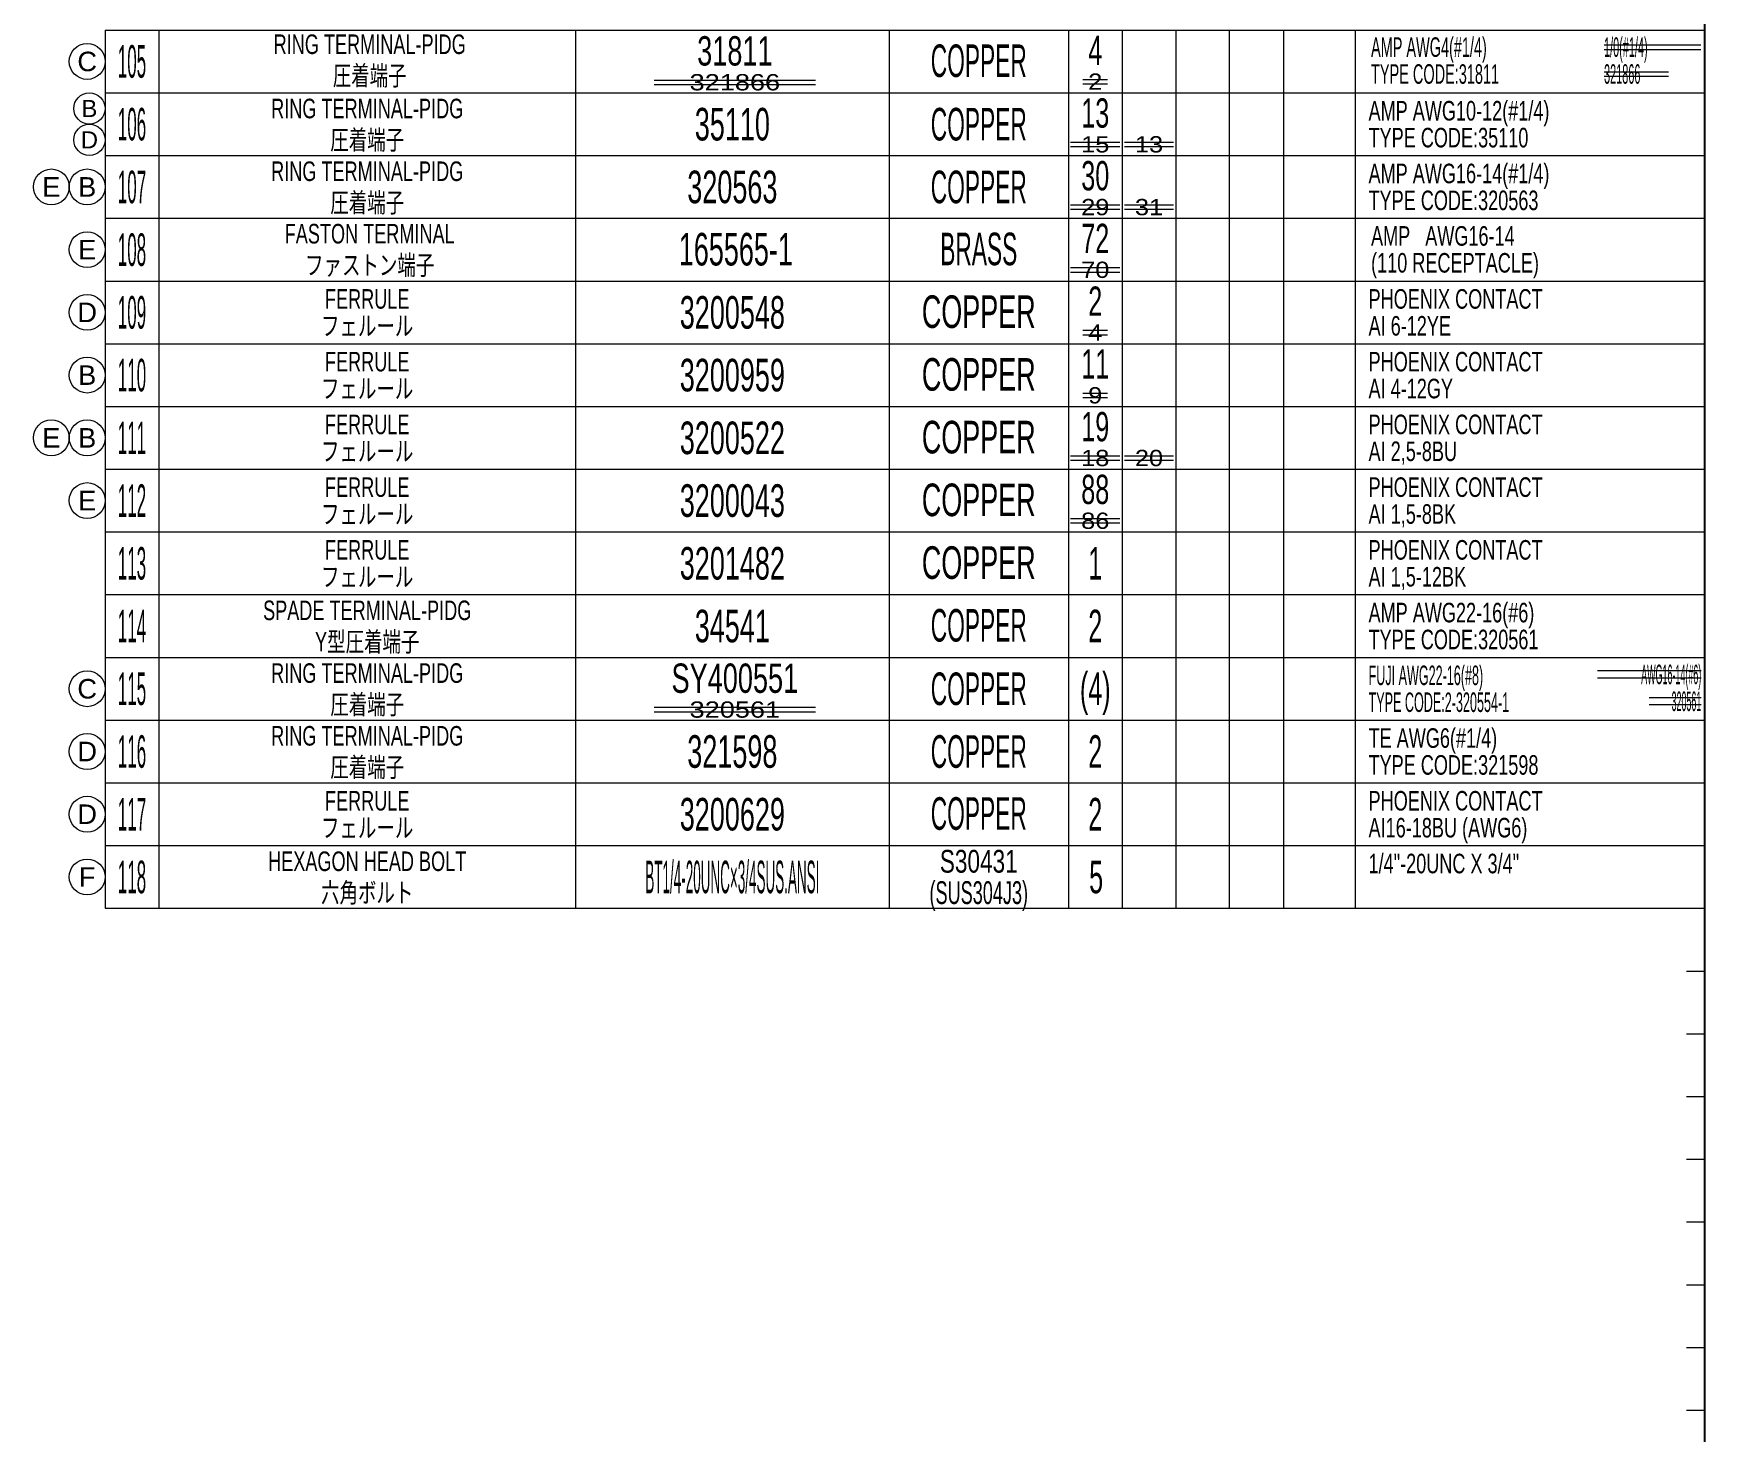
# Model space of a CAD drawing. Header units: millimetres. Extents: x 10 to 832, y 7 to 590.
# Drawn here: x 645 to 831.5, y 284.5 to 440.6 of the extents above; entities that cross this region are included whole.
import ezdxf
from ezdxf.enums import TextEntityAlignment as Align

# ---------------------------------------------------------------- set-up
doc = ezdxf.new("R2010")
doc.units = ezdxf.units.MM
for name, color, linetype in [('GR1_05', 7, 'Continuous'), ('図面枠B6M', 7, 'Continuous'), ('表題、部品表_02', 7, 'Continuous'), ('表題、部品表_03', 7, 'Continuous')]:
    doc.layers.add(name, color=color, linetype=linetype)
doc.styles.add('HG丸ｺﾞｼｯｸM-PRO', font='')
doc.styles.get('HG丸ｺﾞｼｯｸM-PRO').set_extended_font_data('HG丸ｺﾞｼｯｸM-PRO')

# ---------------------------------------------------------------- blocks, each defined once
blk = doc.blocks.new('BLKF023')
at = {"layer": '図面枠B6M', "color": 2, "linetype": 'Continuous', "lineweight": 25}
blk.add_line((831.5, 584), (831.5, 15), dxfattribs=at)
at = {"layer": '図面枠B6M', "color": 4, "linetype": 'Continuous', "lineweight": 13}
for p, q in [((829.5, 434), (831.5, 434)), ((829.5, 427), (831.5, 427)), ((829.5, 420), (831.5, 420)), ((829.5, 413), (831.5, 413)), ((829.5, 406), (831.5, 406)), ((829.5, 399), (831.5, 399)), ((829.5, 392), (831.5, 392)), ((829.5, 385), (831.5, 385)), ((829.5, 378), (831.5, 378)), ((829.5, 371), (831.5, 371)), ((829.5, 364), (831.5, 364)), ((829.5, 357), (831.5, 357)), ((829.5, 350), (831.5, 350)), ((829.5, 343), (831.5, 343)), ((829.5, 336), (831.5, 336)), ((829.5, 329), (831.5, 329)), ((829.5, 322), (831.5, 322)), ((829.5, 315), (831.5, 315)), ((829.5, 308), (831.5, 308)), ((829.5, 301), (831.5, 301)), ((829.5, 294), (831.5, 294)), ((829.5, 287), (831.5, 287))]:
    blk.add_line(p, q, dxfattribs=at)
blk = doc.blocks.new('BLKF155')
at = {"layer": '表題、部品表_02', "color": 4, "linetype": 'Continuous', "lineweight": 13}
for p, q in [((653, 441), (653, 434)), ((653, 441), (831.5, 441)), ((659, 441), (659, 434)), ((705.5, 441), (705.5, 434)), ((740.5, 441), (740.5, 434)), ((760.5, 441), (760.5, 434)), ((766.5, 441), (766.5, 434)), ((772.5, 441), (772.5, 434)), ((778.5, 434), (778.5, 441)), ((784.5, 441), (784.5, 434)), ((792.5, 441), (792.5, 434)), ((831.5, 441), (831.5, 434)), ((653, 434), (831.5, 434))]:
    blk.add_line(p, q, dxfattribs=at)
blk = doc.blocks.new('BLKF157')
at = {"layer": '表題、部品表_02', "color": 4, "linetype": 'Continuous', "lineweight": 13}
for p, q in [((653, 434), (653, 427)), ((653, 434), (831.5, 434)), ((659, 434), (659, 427)), ((705.5, 434), (705.5, 427)), ((740.5, 434), (740.5, 427)), ((760.5, 434), (760.5, 427)), ((766.5, 434), (766.5, 427)), ((772.5, 434), (772.5, 427)), ((778.5, 427), (778.5, 434)), ((784.5, 434), (784.5, 427)), ((792.5, 434), (792.5, 427)), ((831.5, 434), (831.5, 427)), ((653, 427), (831.5, 427))]:
    blk.add_line(p, q, dxfattribs=at)
blk = doc.blocks.new('BLKF159')
at = {"layer": '表題、部品表_02', "color": 4, "linetype": 'Continuous', "lineweight": 13}
for p, q in [((653, 427), (653, 420)), ((653, 427), (831.5, 427)), ((659, 427), (659, 420)), ((705.5, 427), (705.5, 420)), ((740.5, 427), (740.5, 420)), ((760.5, 427), (760.5, 420)), ((766.5, 427), (766.5, 420)), ((772.5, 427), (772.5, 420)), ((778.5, 420), (778.5, 427)), ((784.5, 427), (784.5, 420)), ((792.5, 427), (792.5, 420)), ((831.5, 427), (831.5, 420)), ((653, 420), (831.5, 420))]:
    blk.add_line(p, q, dxfattribs=at)
blk = doc.blocks.new('BLKF161')
at = {"layer": '表題、部品表_02', "color": 4, "linetype": 'Continuous', "lineweight": 13}
for p, q in [((653, 420), (653, 413)), ((653, 420), (831.5, 420)), ((659, 420), (659, 413)), ((705.5, 420), (705.5, 413)), ((740.5, 420), (740.5, 413)), ((760.5, 420), (760.5, 413)), ((766.5, 420), (766.5, 413)), ((772.5, 420), (772.5, 413)), ((778.5, 413), (778.5, 420)), ((784.5, 420), (784.5, 413)), ((792.5, 420), (792.5, 413)), ((831.5, 420), (831.5, 413)), ((653, 413), (831.5, 413))]:
    blk.add_line(p, q, dxfattribs=at)
blk = doc.blocks.new('BLKF163')
at = {"layer": '表題、部品表_02', "color": 4, "linetype": 'Continuous', "lineweight": 13}
for p, q in [((653, 413), (653, 406)), ((653, 413), (831.5, 413)), ((659, 413), (659, 406)), ((705.5, 413), (705.5, 406)), ((740.5, 413), (740.5, 406)), ((760.5, 413), (760.5, 406)), ((766.5, 413), (766.5, 406)), ((772.5, 413), (772.5, 406)), ((778.5, 406), (778.5, 413)), ((784.5, 413), (784.5, 406)), ((792.5, 413), (792.5, 406)), ((831.5, 413), (831.5, 406)), ((653, 406), (831.5, 406))]:
    blk.add_line(p, q, dxfattribs=at)
blk = doc.blocks.new('BLKF165')
at = {"layer": '表題、部品表_02', "color": 4, "linetype": 'Continuous', "lineweight": 13}
for p, q in [((653, 406), (653, 399)), ((653, 406), (831.5, 406)), ((659, 406), (659, 399)), ((705.5, 406), (705.5, 399)), ((740.5, 406), (740.5, 399)), ((760.5, 406), (760.5, 399)), ((766.5, 406), (766.5, 399)), ((772.5, 406), (772.5, 399)), ((778.5, 399), (778.5, 406)), ((784.5, 406), (784.5, 399)), ((792.5, 406), (792.5, 399)), ((831.5, 406), (831.5, 399)), ((653, 399), (831.5, 399))]:
    blk.add_line(p, q, dxfattribs=at)
blk = doc.blocks.new('BLKF167')
at = {"layer": '表題、部品表_02', "color": 4, "linetype": 'Continuous', "lineweight": 13}
for p, q in [((653, 399), (653, 392)), ((653, 399), (831.5, 399)), ((659, 399), (659, 392)), ((705.5, 399), (705.5, 392)), ((740.5, 399), (740.5, 392)), ((760.5, 399), (760.5, 392)), ((766.5, 399), (766.5, 392)), ((772.5, 399), (772.5, 392)), ((778.5, 392), (778.5, 399)), ((784.5, 399), (784.5, 392)), ((792.5, 399), (792.5, 392)), ((831.5, 399), (831.5, 392)), ((653, 392), (831.5, 392))]:
    blk.add_line(p, q, dxfattribs=at)
blk = doc.blocks.new('BLKF169')
at = {"layer": '表題、部品表_02', "color": 4, "linetype": 'Continuous', "lineweight": 13}
for p, q in [((653, 392), (653, 385)), ((653, 392), (831.5, 392)), ((659, 392), (659, 385)), ((705.5, 392), (705.5, 385)), ((740.5, 392), (740.5, 385)), ((760.5, 392), (760.5, 385)), ((766.5, 392), (766.5, 385)), ((772.5, 392), (772.5, 385)), ((778.5, 385), (778.5, 392)), ((784.5, 392), (784.5, 385)), ((792.5, 392), (792.5, 385)), ((831.5, 392), (831.5, 385)), ((653, 385), (831.5, 385))]:
    blk.add_line(p, q, dxfattribs=at)
blk = doc.blocks.new('BLKF171')
at = {"layer": '表題、部品表_02', "color": 4, "linetype": 'Continuous', "lineweight": 13}
for p, q in [((653, 385), (653, 378)), ((653, 385), (831.5, 385)), ((659, 385), (659, 378)), ((705.5, 385), (705.5, 378)), ((740.5, 385), (740.5, 378)), ((760.5, 385), (760.5, 378)), ((766.5, 385), (766.5, 378)), ((772.5, 385), (772.5, 378)), ((778.5, 378), (778.5, 385)), ((784.5, 385), (784.5, 378)), ((792.5, 385), (792.5, 378)), ((831.5, 385), (831.5, 378)), ((653, 378), (831.5, 378))]:
    blk.add_line(p, q, dxfattribs=at)
blk = doc.blocks.new('BLKF173')
at = {"layer": '表題、部品表_02', "color": 4, "linetype": 'Continuous', "lineweight": 13}
for p, q in [((653, 378), (653, 371)), ((653, 378), (831.5, 378)), ((659, 378), (659, 371)), ((705.5, 378), (705.5, 371)), ((740.5, 378), (740.5, 371)), ((760.5, 378), (760.5, 371)), ((766.5, 378), (766.5, 371)), ((772.5, 378), (772.5, 371)), ((778.5, 371), (778.5, 378)), ((784.5, 378), (784.5, 371)), ((792.5, 378), (792.5, 371)), ((831.5, 378), (831.5, 371)), ((653, 371), (831.5, 371))]:
    blk.add_line(p, q, dxfattribs=at)
blk = doc.blocks.new('BLKF175')
at = {"layer": '表題、部品表_02', "color": 4, "linetype": 'Continuous', "lineweight": 13}
for p, q in [((653, 371), (653, 364)), ((653, 371), (831.5, 371)), ((659, 371), (659, 364)), ((705.5, 371), (705.5, 364)), ((740.5, 371), (740.5, 364)), ((760.5, 371), (760.5, 364)), ((766.5, 371), (766.5, 364)), ((772.5, 371), (772.5, 364)), ((778.5, 364), (778.5, 371)), ((784.5, 371), (784.5, 364)), ((792.5, 371), (792.5, 364)), ((831.5, 371), (831.5, 364)), ((653, 364), (831.5, 364))]:
    blk.add_line(p, q, dxfattribs=at)
blk = doc.blocks.new('BLKF217')
at = {"layer": 'GR1_05', "color": 4, "linetype": 'Continuous', "lineweight": 13}
blk.add_circle((651, 423.5), 2, dxfattribs=at)
at = {"layer": 'GR1_05', "color": 4, "linetype": 'Continuous', "lineweight": 13, "style": 'HG丸ｺﾞｼｯｸM-PRO', "width": 1.04272}
blk.add_text('B', height=2.18, dxfattribs=at).set_placement((651, 423.5), align=Align.MIDDLE_CENTER)
blk = doc.blocks.new('BLKF218')
at = {"layer": 'GR1_05', "color": 4, "linetype": 'Continuous', "lineweight": 13}
blk.add_circle((651, 402.5), 2, dxfattribs=at)
at = {"layer": 'GR1_05', "color": 4, "linetype": 'Continuous', "lineweight": 13, "style": 'HG丸ｺﾞｼｯｸM-PRO', "width": 1.04272}
blk.add_text('B', height=2.18, dxfattribs=at).set_placement((651, 402.5), align=Align.MIDDLE_CENTER)
blk = doc.blocks.new('BLKF219')
at = {"layer": 'GR1_05', "color": 4, "linetype": 'Continuous', "lineweight": 13}
blk.add_circle((651, 395.5), 2, dxfattribs=at)
at = {"layer": 'GR1_05', "color": 4, "linetype": 'Continuous', "lineweight": 13, "style": 'HG丸ｺﾞｼｯｸM-PRO', "width": 1.04272}
blk.add_text('B', height=2.18, dxfattribs=at).set_placement((651, 395.5), align=Align.MIDDLE_CENTER)
blk = doc.blocks.new('BLKF223')
at = {"layer": 'GR1_05', "color": 4, "linetype": 'Continuous', "lineweight": 13}
blk.add_circle((651, 437.5), 2, dxfattribs=at)
at = {"layer": 'GR1_05', "color": 4, "linetype": 'Continuous', "lineweight": 13, "style": 'HG丸ｺﾞｼｯｸM-PRO', "width": 1.042931}
blk.add_text('C', height=2.18, dxfattribs=at).set_placement((651, 437.5), align=Align.MIDDLE_CENTER)
blk = doc.blocks.new('BLKF226')
at = {"layer": 'GR1_05', "color": 4, "linetype": 'Continuous', "lineweight": 13}
blk.add_circle((651, 367.5), 2, dxfattribs=at)
at = {"layer": 'GR1_05', "color": 4, "linetype": 'Continuous', "lineweight": 13, "style": 'HG丸ｺﾞｼｯｸM-PRO', "width": 1.042931}
blk.add_text('C', height=2.18, dxfattribs=at).set_placement((651, 367.5), align=Align.MIDDLE_CENTER)
blk = doc.blocks.new('BLKF234')
at = {"layer": '表題、部品表_02', "color": 4, "linetype": 'Continuous', "lineweight": 13}
for p, q in [((653, 364), (653, 357)), ((653, 364), (831.5, 364)), ((659, 364), (659, 357)), ((705.5, 364), (705.5, 357)), ((740.5, 364), (740.5, 357)), ((760.5, 364), (760.5, 357)), ((766.5, 364), (766.5, 357)), ((772.5, 364), (772.5, 357)), ((778.5, 357), (778.5, 364)), ((784.5, 364), (784.5, 357)), ((792.5, 364), (792.5, 357)), ((831.5, 364), (831.5, 357)), ((653, 357), (831.5, 357))]:
    blk.add_line(p, q, dxfattribs=at)
blk = doc.blocks.new('BLKF235')
at = {"layer": '表題、部品表_02', "color": 4, "linetype": 'Continuous', "lineweight": 13}
for p, q in [((653, 357), (653, 350)), ((653, 357), (831.5, 357)), ((659, 357), (659, 350)), ((705.5, 357), (705.5, 350)), ((740.5, 357), (740.5, 350)), ((760.5, 357), (760.5, 350)), ((766.5, 357), (766.5, 350)), ((772.5, 357), (772.5, 350)), ((778.5, 350), (778.5, 357)), ((784.5, 357), (784.5, 350)), ((792.5, 357), (792.5, 350)), ((831.5, 357), (831.5, 350)), ((653, 350), (831.5, 350))]:
    blk.add_line(p, q, dxfattribs=at)
blk = doc.blocks.new('BLKF238')
at = {"layer": 'GR1_05', "color": 4, "linetype": 'Continuous', "lineweight": 13}
blk.add_circle((651, 353.5), 2, dxfattribs=at)
at = {"layer": 'GR1_05', "color": 4, "linetype": 'Continuous', "lineweight": 13, "style": 'HG丸ｺﾞｼｯｸM-PRO', "width": 1.042833}
blk.add_text('D', height=2.18, dxfattribs=at).set_placement((651, 353.5), align=Align.MIDDLE_CENTER)
blk = doc.blocks.new('BLKF239')
at = {"layer": 'GR1_05', "color": 4, "linetype": 'Continuous', "lineweight": 13}
blk.add_circle((651, 360.5), 2, dxfattribs=at)
at = {"layer": 'GR1_05', "color": 4, "linetype": 'Continuous', "lineweight": 13, "style": 'HG丸ｺﾞｼｯｸM-PRO', "width": 1.042833}
blk.add_text('D', height=2.18, dxfattribs=at).set_placement((651, 360.5), align=Align.MIDDLE_CENTER)
blk = doc.blocks.new('BLKF260')
at = {"layer": 'GR1_05', "color": 4, "linetype": 'Continuous', "lineweight": 13}
blk.add_circle((651.25, 432.25), 1.75, dxfattribs=at)
at = {"layer": 'GR1_05', "color": 4, "linetype": 'Continuous', "lineweight": 13, "style": 'HG丸ｺﾞｼｯｸM-PRO', "width": 1.04272}
blk.add_text('B', height=1.91, dxfattribs=at).set_placement((651.25, 432.25), align=Align.MIDDLE_CENTER)
blk = doc.blocks.new('BLKF261')
at = {"layer": 'GR1_05', "color": 4, "linetype": 'Continuous', "lineweight": 13}
blk.add_circle((651.25, 428.75), 1.75, dxfattribs=at)
at = {"layer": 'GR1_05', "color": 4, "linetype": 'Continuous', "lineweight": 13, "style": 'HG丸ｺﾞｼｯｸM-PRO', "width": 1.042833}
blk.add_text('D', height=1.91, dxfattribs=at).set_placement((651.25, 428.75), align=Align.MIDDLE_CENTER)
blk = doc.blocks.new('BLKF262')
at = {"layer": 'GR1_05', "color": 4, "linetype": 'Continuous', "lineweight": 13}
blk.add_circle((651, 409.5), 2, dxfattribs=at)
at = {"layer": 'GR1_05', "color": 4, "linetype": 'Continuous', "lineweight": 13, "style": 'HG丸ｺﾞｼｯｸM-PRO', "width": 1.042833}
blk.add_text('D', height=2.18, dxfattribs=at).set_placement((651, 409.5), align=Align.MIDDLE_CENTER)
blk = doc.blocks.new('BLKF273')
at = {"layer": 'GR1_05', "color": 4, "linetype": 'Continuous', "lineweight": 13}
blk.add_circle((647, 423.5), 2, dxfattribs=at)
at = {"layer": 'GR1_05', "color": 4, "linetype": 'Continuous', "lineweight": 13, "style": 'HG丸ｺﾞｼｯｸM-PRO', "width": 1.04259}
blk.add_text('E', height=2.18, dxfattribs=at).set_placement((647, 423.5), align=Align.MIDDLE_CENTER)
blk = doc.blocks.new('BLKF274')
at = {"layer": 'GR1_05', "color": 4, "linetype": 'Continuous', "lineweight": 13}
blk.add_circle((651, 416.5), 2, dxfattribs=at)
at = {"layer": 'GR1_05', "color": 4, "linetype": 'Continuous', "lineweight": 13, "style": 'HG丸ｺﾞｼｯｸM-PRO', "width": 1.04259}
blk.add_text('E', height=2.18, dxfattribs=at).set_placement((651, 416.5), align=Align.MIDDLE_CENTER)
blk = doc.blocks.new('BLKF275')
at = {"layer": 'GR1_05', "color": 4, "linetype": 'Continuous', "lineweight": 13}
blk.add_circle((651, 388.5), 2, dxfattribs=at)
at = {"layer": 'GR1_05', "color": 4, "linetype": 'Continuous', "lineweight": 13, "style": 'HG丸ｺﾞｼｯｸM-PRO', "width": 1.04259}
blk.add_text('E', height=2.18, dxfattribs=at).set_placement((651, 388.5), align=Align.MIDDLE_CENTER)
blk = doc.blocks.new('BLKF276')
at = {"layer": 'GR1_05', "color": 4, "linetype": 'Continuous', "lineweight": 13}
blk.add_circle((647, 395.5), 2, dxfattribs=at)
at = {"layer": 'GR1_05', "color": 4, "linetype": 'Continuous', "lineweight": 13, "style": 'HG丸ｺﾞｼｯｸM-PRO', "width": 1.04259}
blk.add_text('E', height=2.18, dxfattribs=at).set_placement((647, 395.5), align=Align.MIDDLE_CENTER)
blk = doc.blocks.new('BLKF280')
at = {"layer": '表題、部品表_02', "color": 4, "linetype": 'Continuous', "lineweight": 13}
for p, q in [((653, 350), (653, 343)), ((653, 350), (831.5, 350)), ((659, 350), (659, 343)), ((705.5, 350), (705.5, 343)), ((740.5, 350), (740.5, 343)), ((760.5, 350), (760.5, 343)), ((766.5, 350), (766.5, 343)), ((772.5, 350), (772.5, 343)), ((778.5, 343), (778.5, 350)), ((784.5, 350), (784.5, 343)), ((792.5, 350), (792.5, 343)), ((831.5, 350), (831.5, 343)), ((653, 343), (831.5, 343))]:
    blk.add_line(p, q, dxfattribs=at)
blk = doc.blocks.new('BLKF282')
at = {"layer": 'GR1_05', "color": 4, "linetype": 'Continuous', "lineweight": 13}
blk.add_circle((651, 346.5), 2, dxfattribs=at)
at = {"layer": 'GR1_05', "color": 4, "linetype": 'Continuous', "lineweight": 13, "style": 'HG丸ｺﾞｼｯｸM-PRO', "width": 1.042153}
blk.add_text('F', height=2.18, dxfattribs=at).set_placement((651, 346.5), align=Align.MIDDLE_CENTER)

msp = doc.modelspace()

# ---------------------------------------------------------------- linework, layer by layer
at = {"layer": 'GR1_05', "color": 4, "linetype": 'Continuous', "lineweight": 13}
for p, q in [((820.28, 439.35), (831.08, 439.35)), ((820.28, 438.85), (831.08, 438.85)), ((714.28, 435.43), (732.28, 435.43)), ((714.28, 434.93), (732.28, 434.93)), ((762.12, 435.5), (764.87, 435.5)), ((762.12, 435), (764.87, 435)), ((820.28, 436.35), (827.48, 436.35)), ((820.28, 435.85), (827.48, 435.85)), ((760.75, 428.5), (766.25, 428.5)), ((760.75, 428), (766.25, 428)), ((766.75, 428.5), (772.25, 428.5)), ((766.75, 428), (772.25, 428)), ((760.75, 421.5), (766.25, 421.5)), ((766.75, 421.5), (772.25, 421.5)), ((760.75, 421), (766.25, 421)), ((766.75, 421), (772.25, 421)), ((760.75, 414.5), (766.25, 414.5)), ((760.75, 414), (766.25, 414)), ((762.12, 407.5), (764.87, 407.5)), ((762.12, 407), (764.87, 407)), ((762.12, 400.5), (764.87, 400.5)), ((762.12, 400), (764.87, 400)), ((760.75, 393.5), (766.25, 393.5)), ((760.75, 393), (766.25, 393)), ((766.75, 393.5), (772.25, 393.5)), ((766.75, 393), (772.25, 393)), ((760.75, 386.5), (766.25, 386.5)), ((760.75, 386), (766.25, 386)), ((831.11, 369.5), (819.54, 369.5)), ((831.11, 368.7), (819.54, 368.7)), ((831.11, 366.5), (825.31, 366.5)), ((831.11, 365.7), (825.31, 365.7)), ((714.28, 365.43), (732.28, 365.43)), ((714.28, 364.93), (732.28, 364.93))]:
    msp.add_line(p, q, dxfattribs=at)

# ---------------------------------------------------------------- block references
for name in ['BLKF223', 'BLKF260', 'BLKF261', 'BLKF273', 'BLKF217', 'BLKF274', 'BLKF262', 'BLKF218', 'BLKF276', 'BLKF219', 'BLKF275', 'BLKF226', 'BLKF239', 'BLKF238', 'BLKF282']:
    msp.add_blockref(name, (0, 0), dxfattribs=at)
at = {"layer": '図面枠B6M', "color": 4, "linetype": 'Continuous', "lineweight": 13}
msp.add_blockref('BLKF023', (0, 0), dxfattribs=at)
at = {"layer": '表題、部品表_02', "color": 4, "linetype": 'Continuous', "lineweight": 13}
for name in ['BLKF155', 'BLKF157', 'BLKF159', 'BLKF161', 'BLKF163', 'BLKF165', 'BLKF167', 'BLKF169', 'BLKF171', 'BLKF173', 'BLKF175', 'BLKF234', 'BLKF235', 'BLKF280']:
    msp.add_blockref(name, (0, 0), dxfattribs=at)

# ---------------------------------------------------------------- texts
at = {"layer": 'GR1_05', "color": 3, "linetype": 'Continuous', "lineweight": 35, "style": 'HG丸ｺﾞｼｯｸM-PRO'}
for s, width, p in [('1/0(#1/4)', 0.416603, (820.28, 439.1)), ('321866', 0.416959, (820.28, 436.1))]:
    msp.add_text(s, height=2.182, dxfattribs=dict(at, width=width)).set_placement(p, align=Align.MIDDLE_LEFT)
for s, height, width, p in [('321866', 1.818, 1.245392, (723.28, 435.18)), ('2', 1.82, 1.163097, (763.5, 435.25)), ('15', 1.818, 1.163097, (763.5, 428.25)), ('13', 1.818, 1.163097, (769.5, 428.25)), ('29', 1.818, 1.163097, (763.5, 421.25)), ('31', 1.818, 1.163097, (769.5, 421.25)), ('70', 1.818, 1.163097, (763.5, 414.25)), ('4', 1.82, 1.163097, (763.5, 407.25)), ('9', 1.82, 1.163097, (763.5, 400.25)), ('18', 1.818, 1.163097, (763.5, 393.25)), ('20', 1.818, 1.163097, (769.5, 393.25)), ('86', 1.818, 1.163097, (763.5, 386.25)), ('320561', 1.818, 1.245392, (723.28, 365.18))]:
    msp.add_text(s, height=height, dxfattribs=dict(at, width=width)).set_placement(p, align=Align.MIDDLE_CENTER)
for s, height, width, p in [('AWG16-14(#6)', 2.1818, 0.341652, (831.13, 369.1)), ('320561', 2.182, 0.340151, (831.13, 366.1))]:
    msp.add_text(s, height=height, dxfattribs=dict(at, width=width)).set_placement(p, align=Align.MIDDLE_RIGHT)
at = {"layer": '表題、部品表_03', "color": 3, "linetype": 'Continuous', "lineweight": 35, "style": 'HG丸ｺﾞｼｯｸM-PRO'}
for s, height, width, p in [('RING TERMINAL-PIDG', 2.1818, 0.692588, (682.53, 439.42)), ('31811', 3.273, 0.691275, (723.28, 438.68)), ('4', 3.27, 0.641898, (763.5, 438.75)), ('105', 3.636, 0.389528, (656, 437.5)), ('COPPER', 3.636, 0.52205, (750.5, 437.58)), ('圧着端子', 2.182, 0.692256, (682.53, 435.92)), ('RING TERMINAL-PIDG', 2.1818, 0.692588, (682.25, 432.25)), ('13', 3.273, 0.641898, (763.5, 431.75)), ('106', 3.636, 0.389528, (656, 430.5)), ('35110', 3.636, 0.619953, (723, 430.5)), ('COPPER', 3.636, 0.52205, (750.5, 430.5)), ('圧着端子', 2.182, 0.692256, (682.25, 428.75)), ('107', 3.636, 0.389528, (656, 423.5)), ('RING TERMINAL-PIDG', 2.1818, 0.692588, (682.25, 425.25)), ('320563', 3.636, 0.619953, (723, 423.5)), ('COPPER', 3.636, 0.52205, (750.5, 423.5)), ('30', 3.273, 0.641898, (763.5, 424.75)), ('圧着端子', 2.182, 0.692256, (682.25, 421.75)), ('108', 3.636, 0.389528, (656, 416.5)), ('FASTON TERMINAL', 2.1818, 0.692593, (682.53, 418.28)), ('165565-1', 3.636, 0.619824, (723.39, 416.55)), ('BRASS', 3.636, 0.521751, (750.5, 416.58)), ('72', 3.273, 0.641898, (763.5, 417.75)), ('ファストン端子', 2.182, 0.692256, (682.53, 414.78)), ('2', 3.27, 0.641898, (763.5, 410.75)), ('109', 3.636, 0.389528, (656, 409.5)), ('FERRULE', 2.182, 0.691911, (682.25, 411)), ('3200548', 3.636, 0.619953, (723, 409.5)), ('COPPER', 3.636, 0.618794, (750.5, 409.58)), ('フェルール', 2.182, 0.692256, (682.25, 408)), ('FERRULE', 2.182, 0.691911, (682.25, 404)), ('11', 3.273, 0.641898, (763.5, 403.75)), ('110', 3.636, 0.389528, (656, 402.5)), ('3200959', 3.636, 0.619953, (723, 402.5)), ('COPPER', 3.636, 0.618794, (750.5, 402.58)), ('フェルール', 2.182, 0.692256, (682.25, 401)), ('111', 3.636, 0.389528, (656, 395.5)), ('FERRULE', 2.182, 0.691911, (682.25, 397)), ('3200522', 3.636, 0.619953, (723, 395.5)), ('COPPER', 3.636, 0.618794, (750.5, 395.58)), ('19', 3.273, 0.641898, (763.5, 396.75)), ('フェルール', 2.182, 0.692256, (682.25, 394)), ('112', 3.636, 0.389528, (656, 388.5)), ('FERRULE', 2.182, 0.691911, (682.25, 390)), ('3200043', 3.636, 0.619953, (723, 388.5)), ('COPPER', 3.636, 0.618794, (750.5, 388.58)), ('88', 3.273, 0.641898, (763.5, 389.75)), ('フェルール', 2.182, 0.692256, (682.25, 387)), ('113', 3.636, 0.389528, (656, 381.5)), ('FERRULE', 2.182, 0.691911, (682.25, 383)), ('3201482', 3.636, 0.619953, (723, 381.5)), ('COPPER', 3.636, 0.618794, (750.5, 381.58)), ('1', 3.64, 0.576062, (763.5, 381.5)), ('フェルール', 2.182, 0.692256, (682.25, 380)), ('SPADE TERMINAL-PIDG', 2.1818, 0.692495, (682.25, 376.25)), ('114', 3.636, 0.389528, (656, 374.5)), ('34541', 3.636, 0.619953, (723, 374.5)), ('COPPER', 3.636, 0.52205, (750.5, 374.58)), ('2', 3.64, 0.576062, (763.5, 374.5)), ('Y型圧着端子', 2.182, 0.692334, (682.25, 372.75)), ('115', 3.636, 0.389528, (656, 367.5)), ('RING TERMINAL-PIDG', 2.1818, 0.692588, (682.25, 369.25)), ('SY400551', 3.273, 0.691465, (723.28, 368.68)), ('COPPER', 3.636, 0.52205, (750.5, 367.5)), ('(4)', 3.636, 0.576968, (763.5, 367.5)), ('圧着端子', 2.182, 0.692256, (682.25, 365.75)), ('116', 3.636, 0.389528, (656, 360.5)), ('RING TERMINAL-PIDG', 2.1818, 0.692588, (682.25, 362.25)), ('321598', 3.636, 0.619953, (723, 360.5)), ('COPPER', 3.636, 0.52205, (750.5, 360.5)), ('2', 3.64, 0.576062, (763.5, 360.5)), ('圧着端子', 2.182, 0.692256, (682.25, 358.75)), ('117', 3.636, 0.389528, (656, 353.5)), ('FERRULE', 2.182, 0.691911, (682.25, 355)), ('3200629', 3.636, 0.619953, (723, 353.5)), ('COPPER', 3.636, 0.52205, (750.5, 353.58)), ('2', 3.64, 0.576062, (763.5, 353.5)), ('フェルール', 2.182, 0.692256, (682.25, 352)), ('HEXAGON HEAD BOLT', 2.1818, 0.692201, (682.25, 348.25)), ('S30431', 2.545, 0.740904, (750.5, 348.25)), ('118', 3.636, 0.389528, (656, 346.5)), ('BT1/4-20UNC×3/4SUS.ANSI', 3.6364, 0.309159, (723, 346.5)), ('5', 3.64, 0.576062, (763.6, 346.5)), ('六角ボルト', 2.182, 0.692256, (682.25, 344.75)), ('(SUS304J3)', 2.545, 0.593559, (750.5, 344.75))]:
    msp.add_text(s, height=height, dxfattribs=dict(at, width=width)).set_placement(p, align=Align.MIDDLE_CENTER)
for s, height, width, p in [('AMP AWG4(#1/4)', 2.1818, 0.553258, (794.28, 439.1)), ('TYPE CODE:31811', 2.1818, 0.554066, (794.28, 436.1)), ('AMP AWG10-12(#1/4)', 2.1818, 0.691608, (794, 432)), ('TYPE CODE:35110', 2.1818, 0.691786, (794, 429)), ('AMP AWG16-14(#1/4)', 2.1818, 0.691608, (794, 425)), ('TYPE CODE:320563', 2.1818, 0.691751, (794, 422)), ('AMP   AWG16-14', 2.1818, 0.691198, (794.28, 418.03)), ('(110 RECEPTACLE)', 2.1818, 0.692062, (794.28, 415.03)), ('PHOENIX CONTACT', 2.1818, 0.692624, (794, 411)), ('AI 6-12YE', 2.182, 0.6919, (794, 408)), ('PHOENIX CONTACT', 2.1818, 0.692624, (794, 404)), ('AI 4-12GY', 2.182, 0.691765, (794, 401)), ('PHOENIX CONTACT', 2.1818, 0.692624, (794, 397)), ('AI 2,5-8BU', 2.182, 0.692101, (794, 394)), ('PHOENIX CONTACT', 2.1818, 0.692624, (794, 390)), ('AI 1,5-8BK', 2.182, 0.692349, (794, 387)), ('PHOENIX CONTACT', 2.1818, 0.692624, (794, 383)), ('AI 1,5-12BK', 2.1818, 0.692228, (794, 380)), ('AMP AWG22-16(#6)', 2.1818, 0.691624, (794, 376)), ('TYPE CODE:320561', 2.1818, 0.691751, (794, 373)), ('FUJI AWG22-16(#8)', 2.1818, 0.481092, (794, 369)), ('TYPE CODE:2-320554-1', 2.1818, 0.481404, (794, 366)), ('TE AWG6(#1/4)', 2.1818, 0.691668, (794, 362)), ('TYPE CODE:321598', 2.1818, 0.691751, (794, 359)), ('PHOENIX CONTACT', 2.1818, 0.692624, (794, 355)), ('AI16-18BU (AWG6)', 2.1818, 0.691814, (794, 352)), ('1/4"-20UNC X 3/4"', 2.1818, 0.691778, (794, 348))]:
    msp.add_text(s, height=height, dxfattribs=dict(at, width=width)).set_placement(p, align=Align.MIDDLE_LEFT)

doc.saveas('drawing.dxf')
